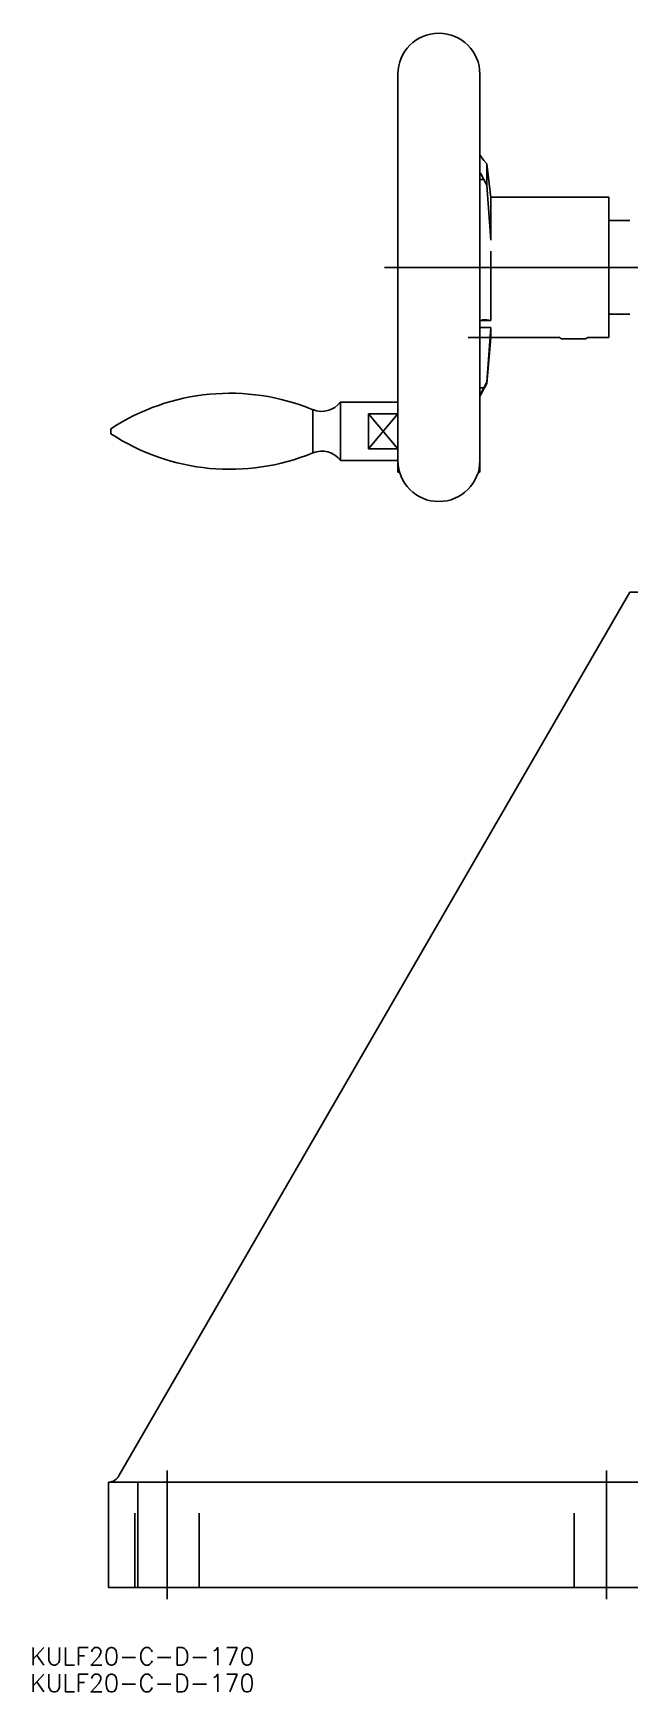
# Model space of a CAD drawing. Extents: x -165 to 344, y -413 to 67.
# Drawn here: x -165.4 to -63.5, y -413.3 to -130 of the extents above; entities that cross this region are included whole.
import ezdxf

# ---------------------------------------------------------------- set-up
doc = ezdxf.new("R2010")
doc.units = 0
doc.linetypes.add('CENTER', pattern=[50.8, 31.75, -6.35, 6.35, -6.35])
doc.linetypes.add('DASHED', pattern=[19.05, 12.7, -6.35])
doc.layers.get('0').update_dxf_attribs({"linetype": 'CONTINUOUS'})
doc.layers.add('CENTER', color=1, linetype='CENTER')
doc.styles.get("Standard").update_dxf_attribs({"font": 'txt.shx', "height": 3, "bigfont": 'bigfont.shx'})

# ---------------------------------------------------------------- blocks, each defined once
blk = doc.blocks.new('*U3')
at = {"color": 7, "linetype": 'CONTINUOUS'}
blk.add_text('KULF20-C-D-170', height=3, dxfattribs=at).set_placement((-165.87, -408.76))
blk = doc.blocks.new('*U4')
at = {"color": 7, "linetype": 'CONTINUOUS'}
blk.add_text('KULF20-C-D-170', height=3, dxfattribs=at).set_placement((-165.87, -413.32))

msp = doc.modelspace()

# ---------------------------------------------------------------- linework, layer by layer
at = {"color": 7, "linetype": 'CONTINUOUS'}
for p, q in [((-103.1, -202.57), (-103.1, -137)), ((-89.1, -202.57), (-89.1, -137)), ((-88.41, -151.74), (-89.1, -150.79)), ((-88.41, -151.74), (-87.92, -152.33)), ((-87.92, -155.95), (-87.92, -152.33)), ((-87.92, -152.33), (-87.24, -158.04)), ((-89.1, -154.97), (-88.41, -154.97)), ((-88.99, -153.92), (-88.41, -154.97)), ((-88.41, -154.97), (-87.92, -155.95)), ((-87.92, -155.95), (-87.24, -165.35)), ((-67.1, -158), (-87.24, -158)), ((-87.24, -165.35), (-87.24, -158.04)), ((-67.1, -182), (-67.1, -158)), ((-63.5, -162), (-67.1, -162)), ((-87.24, -179.09), (-87.24, -167.25)), ((-63.5, -178), (-67.1, -178)), ((-89.1, -179.09), (-87.24, -179.09)), ((-89.1, -180.26), (-87.24, -180.26)), ((-87.92, -178.98), (-88.41, -178.97)), ((-87.92, -178.98), (-87.24, -179.09)), ((-87.24, -180.26), (-87.92, -189.6)), ((-87.24, -182), (-87.24, -180.26)), ((-87.24, -182), (-87.92, -189.84)), ((-87.24, -182), (-75.59, -182)), ((-75.52, -181.99), (-75.16, -182.2)), ((-75.16, -182.2), (-71.05, -182.2)), ((-70.68, -181.99), (-71.05, -182.2)), ((-70.6, -182), (-67.1, -182)), ((-87.92, -189.6), (-88.41, -190.57)), ((-87.92, -189.84), (-87.92, -189.6)), ((-89.1, -190.57), (-88.41, -190.57)), ((-88.41, -190.57), (-89.1, -191.89)), ((-117.63, -194.31), (-117.63, -201.69)), ((-103.1, -193), (-112.89, -193)), ((-112.89, -193), (-112.89, -203)), ((-108.1, -195), (-108.1, -201)), ((-103.1, -195), (-108.1, -195)), ((-152.1, -197.58), (-152.1, -198.41)), ((-108.1, -201), (-103.1, -201)), ((-103.1, -203), (-112.89, -203)), ((-103.1, -205), (-103.1, -202.57)), ((-89.1, -205), (-89.1, -202.57)), ((-103.1, -205), (-102.81, -205)), ((-89.39, -205), (-89.1, -205)), ((-150.67, -376.3), (-63.52, -225.5)), ((-63.52, -225.5), (-50.5, -225.5)), ((-63.52, -225.5), (-32.5, -225.5)), ((-147.5, -377.5), (-152.5, -377.5)), ((-152.5, -377.5), (-152.5, -395.5)), ((-147.5, -377.5), (-50.5, -377.5)), ((-147.5, -395.5), (-147.5, -377.5)), ((-147.5, -377.5), (-147.5, -395.5)), ((-152.5, -395.5), (-147.5, -395.5)), ((-32.5, -395.5), (-147.5, -395.5))]:
    msp.add_line(p, q, dxfattribs=at)
at = {"color": 3, "linetype": 'DASHED'}
for p, q in [((-87.24, -182), (-91.1, -182)), ((-75.6, -181.94), (-75.52, -181.99)), ((-70.6, -181.94), (-70.68, -181.99)), ((-148, -395.5), (-148, -377.5)), ((-137, -395.5), (-137, -377.5)), ((-73, -395.5), (-73, -377.5))]:
    msp.add_line(p, q, dxfattribs=at)
at = {"color": 3, "linetype": 'CONTINUOUS'}
for p, q in [((-108.1, -201), (-103.1, -195)), ((-108.1, -195), (-103.1, -201))]:
    msp.add_line(p, q, dxfattribs=at)
at = {"color": 7, "linetype": 'CONTINUOUS'}
for centre, radius, start, end in [((-96.1, -137), 7, 0, 180), ((-90.65, -155.02), 1.99, 33.4499, 38.8816), ((-88.43, -180.29), 1.32, 89.1756, 120.4726), ((-131.77, -228.5), 37, 67.5292, 123.3286), ((-264.74, -96.37), 200, 331.4254, 332.1391), ((-116.1, -190.61), 4, 247.5292, 323.3617), ((-131.77, -167.5), 37, 236.6714, 292.4708), ((-116.1, -205.39), 4, 36.6383, 112.4708), ((-96.1, -203), 7, 180, 0), ((-152.5, -375.5), 2, 270, 336.5392)]:
    msp.add_arc(centre, radius, start, end, dxfattribs=at)
at = {"layer": 'CENTER', "color": 1, "linetype": 'CENTER'}
for p, q in [((-105.4, -170), (-3.7, -170)), ((-99.1, -170), (-31.1, -170)), ((-142.5, -375.5), (-142.5, -397.5)), ((-67.5, -375.5), (-67.5, -397.5))]:
    msp.add_line(p, q, dxfattribs=at)

# ---------------------------------------------------------------- block references
at = {"color": 7, "linetype": 'CONTINUOUS'}
for name in ['*U3', '*U4']:
    msp.add_blockref(name, (0, 0), dxfattribs=at)

doc.saveas('drawing.dxf')
